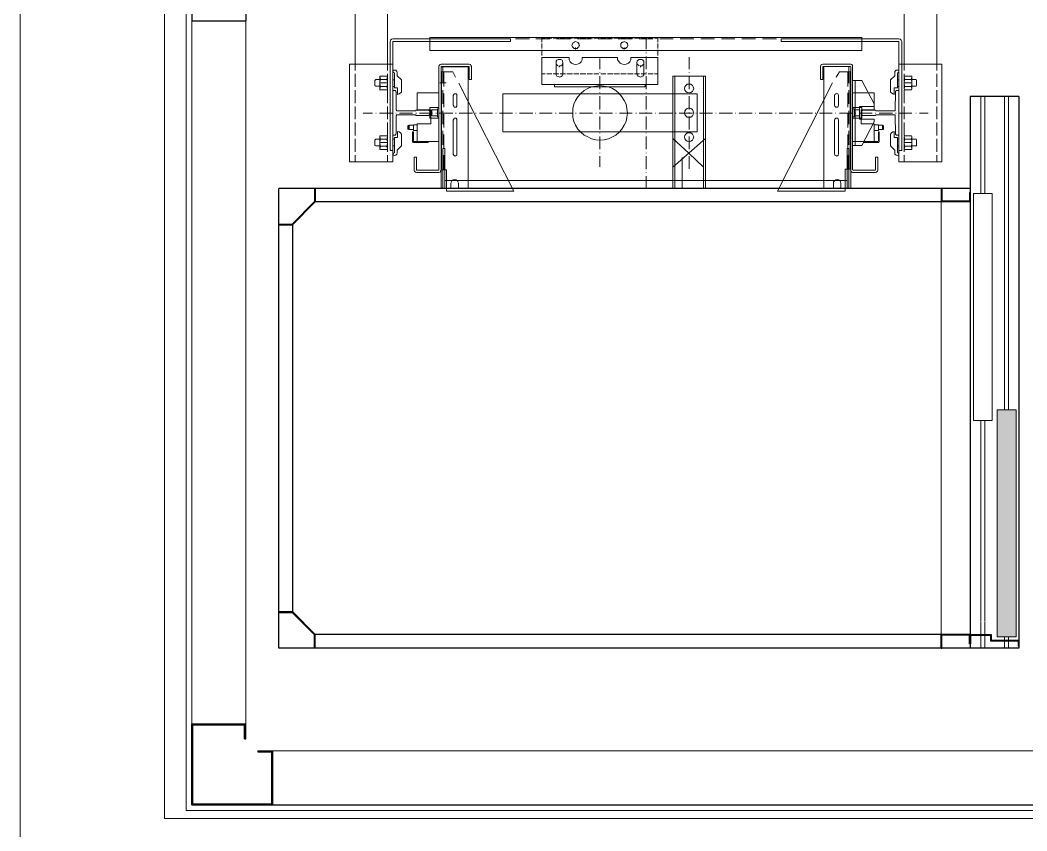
# Model space of a CAD drawing. Header units: millimetres. Extents: x 2641 to 2879, y 1208 to 1302.
# Drawn here: x 2771.039 to 2772.902, y 1277.672 to 1279.171 of the extents above; entities that cross this region are included whole.
import ezdxf

# ---------------------------------------------------------------- set-up
doc = ezdxf.new("R2010")
doc.units = ezdxf.units.MM
doc.linetypes.add('HIDDEN', pattern=[0.375, 0.25, -0.125])
for name, color, linetype, lineweight in [('2COTA', 1, 'Continuous', 9), ('2H', 1, 'HIDDEN', 15), ('3', 1, 'Continuous', 25), ('AR-ESQ-VT1', 1, 'Continuous', 9), ('P', 1, 'Continuous', 18)]:
    doc.layers.add(name, color=color, linetype=linetype, lineweight=lineweight)
for name, color, linetype in [('47', 1, 'Continuous'), ('AR-ELV', 2, 'Continuous'), ('PAREDE', 1, 'Continuous')]:
    doc.layers.add(name, color=color, linetype=linetype)

msp = doc.modelspace()

# ---------------------------------------------------------------- hatches: boundary and pattern name
at = {"layer": '2COTA', "lineweight": 9, "ltscale": 35}
msp.add_hatch(color=256, dxfattribs=at).paths.add_polyline_path([(2772.8816, 1278.4505), (2772.8466, 1278.4505), (2772.8466, 1278.0305), (2772.8816, 1278.0305)])

# ---------------------------------------------------------------- linework, layer by layer
at = {"layer": '2COTA'}
msp.add_line((2771.0393, 1280.2763), (2771.0393, 1277.1348), dxfattribs=at)
at = {"layer": '2COTA', "ltscale": 35}
for p, q in [((2772.8165, 1278.8505), (2772.8165, 1279.0298)), ((2772.8236, 1278.8505), (2772.8236, 1279.0298)), ((2772.8604, 1278.4505), (2772.8604, 1279.0298)), ((2772.8675, 1278.4505), (2772.8675, 1279.0298)), ((2772.8377, 1278.8505), (2772.8027, 1278.8505)), ((2772.8816, 1278.4505), (2772.8466, 1278.4505)), ((2772.8816, 1278.4505), (2772.8466, 1278.4505)), ((2772.8816, 1278.4505), (2772.8466, 1278.4505)), ((2772.8377, 1278.4305), (2772.8027, 1278.4305)), ((2772.8165, 1278.0598), (2772.8165, 1278.4305)), ((2772.8236, 1278.0598), (2772.8236, 1278.4305)), ((2772.8165, 1278.0098), (2772.8165, 1278.0585)), ((2772.8236, 1278.0098), (2772.8236, 1278.0585)), ((2772.8165, 1278.0243), (2772.8165, 1278.0305)), ((2772.8236, 1278.0243), (2772.8236, 1278.0305)), ((2772.8816, 1278.0305), (2772.8466, 1278.0305)), ((2772.8604, 1278.0098), (2772.8604, 1278.0305)), ((2772.8604, 1278.0243), (2772.8604, 1278.0305)), ((2772.8675, 1278.0098), (2772.8675, 1278.0305)), ((2772.8675, 1278.0243), (2772.8675, 1278.0305))]:
    msp.add_line(p, q, dxfattribs=at)
at = {"layer": '2COTA', "linetype": 'Continuous'}
for p, q in [((2772.8027, 1278.8505), (2772.8027, 1278.4305)), ((2772.8377, 1278.8505), (2772.8377, 1278.4305)), ((2772.8466, 1278.4505), (2772.8466, 1278.0305)), ((2772.8816, 1278.4505), (2772.8816, 1278.0305))]:
    msp.add_line(p, q, dxfattribs=at)
at = {"layer": '2COTA', "lineweight": 9, "ltscale": 35}
msp.add_line((2772.7429, 1278.0348), (2772.7429, 1278.8348), dxfattribs=at)
at = {"layer": '2COTA', "ltscale": 0.5}
msp.add_line((2772.7966, 1278.5209), (2772.7966, 1278.2359), dxfattribs=at)
at = {"layer": '2H', "lineweight": 9, "ltscale": 20}
for p, q in [((2771.3066, 1277.6948), (2771.3066, 1279.3448)), ((2773.1066, 1277.6948), (2771.3066, 1277.6948))]:
    msp.add_line(p, q, dxfattribs=at)
at = {"layer": '3'}
for p, q in [((2771.5841, 1278.8598), (2771.5841, 1278.8353)), ((2771.5853, 1278.8598), (2771.5853, 1278.8348)), ((2772.7429, 1278.8598), (2772.7429, 1278.8348)), ((2772.7429, 1278.8598), (2772.7442, 1278.8598)), ((2772.7429, 1278.8598), (2772.7442, 1278.8598)), ((2772.7442, 1278.8598), (2772.7442, 1278.836)), ((2772.7966, 1278.8519), (2772.7953, 1278.8519)), ((2772.7966, 1278.8348), (2772.7429, 1278.8348)), ((2772.7953, 1278.836), (2772.7442, 1278.836)), ((2772.7703, 1278.8348), (2772.7453, 1278.8348)), ((2772.7703, 1278.8348), (2772.7453, 1278.8348)), ((2771.5179, 1278.7923), (2771.5179, 1278.7936)), ((2771.5179, 1278.7923), (2771.5179, 1278.7936)), ((2771.5179, 1278.7936), (2771.5424, 1278.7936)), ((2771.5179, 1278.7936), (2771.5424, 1278.7936)), ((2771.5179, 1278.7923), (2771.5429, 1278.7923)), ((2771.5179, 1278.7923), (2771.5429, 1278.7923)), ((2771.5179, 1278.0772), (2771.5429, 1278.0772)), ((2771.5179, 1278.0772), (2771.5429, 1278.0772)), ((2771.5179, 1278.0759), (2771.5424, 1278.0759)), ((2771.5179, 1278.0759), (2771.5424, 1278.0759)), ((2771.5841, 1278.0098), (2771.5841, 1278.0342)), ((2771.5853, 1278.0098), (2771.5853, 1278.0348)), ((2772.7429, 1278.0098), (2772.7429, 1278.0348)), ((2772.7966, 1278.0348), (2772.7429, 1278.0348)), ((2772.7429, 1278.0348), (2772.7429, 1278.0348)), ((2772.7442, 1278.0098), (2772.7442, 1278.0335)), ((2772.7953, 1278.0335), (2772.7442, 1278.0335)), ((2772.7703, 1278.0348), (2772.7453, 1278.0348)), ((2772.7703, 1278.0348), (2772.7453, 1278.0348)), ((2772.7966, 1278.0348), (2772.8356, 1278.0348)), ((2772.7979, 1278.0335), (2772.8343, 1278.0335)), ((2772.8229, 1278.0348), (2772.8332, 1278.0348)), ((2772.8229, 1278.0348), (2772.8332, 1278.0348)), ((2772.8343, 1278.0335), (2772.8343, 1278.023)), ((2772.8343, 1278.023), (2772.8853, 1278.023)), ((2772.8356, 1278.0348), (2772.8356, 1278.0348)), ((2772.8356, 1278.0348), (2772.8356, 1278.0243)), ((2772.8356, 1278.0243), (2772.8866, 1278.0243)), ((2772.8642, 1278.0243), (2772.8866, 1278.0243)), ((2772.8642, 1278.0243), (2772.8866, 1278.0243)), ((2772.8853, 1278.023), (2772.8853, 1278.0141)), ((2772.8866, 1278.0243), (2772.8866, 1278.0138)), ((2771.5853, 1278.0098), (2771.5841, 1278.0098)), ((2772.7429, 1278.0098), (2772.7442, 1278.0098)), ((2772.7429, 1278.0098), (2772.7442, 1278.0098)), ((2772.7966, 1278.0176), (2772.7953, 1278.0176)), ((2772.7966, 1278.0176), (2772.7979, 1278.0176)), ((2772.8853, 1278.0141), (2772.8866, 1278.0141))]:
    msp.add_line(p, q, dxfattribs=at)
at = {"layer": '3', "ltscale": 0.5}
for p, q in [((2772.7953, 1278.8519), (2772.7953, 1278.836)), ((2772.7966, 1278.8519), (2772.7966, 1278.8348)), ((2772.7953, 1278.0176), (2772.7953, 1278.0335)), ((2772.7966, 1278.0176), (2772.7966, 1278.0348)), ((2772.7966, 1278.0176), (2772.7966, 1278.0348)), ((2772.7979, 1278.0176), (2772.7979, 1278.0335))]:
    msp.add_line(p, q, dxfattribs=at)
at = {"layer": '3', "ltscale": 35}
for p, q in [((2771.5424, 1278.7936), (2771.5841, 1278.8353)), ((2771.5429, 1278.7923), (2771.5853, 1278.8348)), ((2771.5424, 1278.0759), (2771.5841, 1278.0342)), ((2771.5429, 1278.0772), (2771.5853, 1278.0348))]:
    msp.add_line(p, q, dxfattribs=at)
at = {"layer": '47', "lineweight": 25, "ltscale": 35}
for p, q in [((2771.3566, 1279.3198), (2771.3566, 1279.1698)), ((2771.4566, 1279.1973), (2771.4566, 1279.1698)), ((2771.3566, 1277.7198), (2771.3566, 1277.8698)), ((2771.3586, 1277.7218), (2771.3586, 1277.8678)), ((2771.3586, 1277.8678), (2771.4546, 1277.8678)), ((2771.4546, 1277.8422), (2771.4546, 1277.8678)), ((2771.4566, 1277.8422), (2771.4566, 1277.8698)), ((2771.4546, 1277.8422), (2771.4566, 1277.8422)), ((2771.4791, 1277.8198), (2771.4791, 1277.8178)), ((2771.4791, 1277.8198), (2771.5066, 1277.8198)), ((2771.4791, 1277.8178), (2771.5046, 1277.8178)), ((2771.5046, 1277.7218), (2771.5046, 1277.8178)), ((2771.5066, 1277.7198), (2771.5066, 1277.8198)), ((2771.3586, 1277.7218), (2771.5046, 1277.7218)), ((2771.3566, 1277.7198), (2771.5066, 1277.7198))]:
    msp.add_line(p, q, dxfattribs=at)
at = {"layer": '47'}
for p, q in [((2772.8866, 1279.0298), (2772.7966, 1279.0298)), ((2772.7966, 1278.8598), (2771.5179, 1278.8598)), ((2772.7429, 1278.8348), (2771.5853, 1278.8348)), ((2772.7429, 1278.0348), (2771.5853, 1278.0348)), ((2772.7429, 1278.0098), (2771.5179, 1278.0098)), ((2772.7966, 1278.0098), (2772.4979, 1278.0098)), ((2772.8866, 1278.0098), (2772.7966, 1278.0098))]:
    msp.add_line(p, q, dxfattribs=at)
at = {"layer": '47', "ltscale": 0.5}
for p, q in [((2771.5179, 1278.8598), (2771.5179, 1278.8598)), ((2771.5179, 1278.0098), (2771.5179, 1278.0772))]:
    msp.add_line(p, q, dxfattribs=at)
at = {"layer": 'AR-ELV', "lineweight": 13}
for p, q in [((2771.3566, 1279.1698), (2771.3566, 1277.8698)), ((2771.3566, 1279.1698), (2771.3566, 1277.7198)), ((2771.3566, 1279.1698), (2771.3566, 1277.9198)), ((2771.4566, 1279.1698), (2771.4566, 1277.8698)), ((2771.5066, 1277.8198), (2772.9566, 1277.8198)), ((2771.6046, 1277.7198), (2773.1066, 1277.7198))]:
    msp.add_line(p, q, dxfattribs=at)
at = {"layer": 'AR-ELV'}
msp.add_line((2771.5066, 1277.7198), (2773.1066, 1277.7198), dxfattribs=at)
at = {"layer": 'AR-ESQ-VT1'}
for p, q in [((2771.3466, 1277.7098), (2771.3466, 1279.3298)), ((2773.1166, 1277.7098), (2771.3466, 1277.7098))]:
    msp.add_line(p, q, dxfattribs=at)
at = {"layer": 'P', "linetype": 'Continuous'}
for points in [[(2771.659, 1279.0896), (2771.659, 1279.2089)], [(2771.7186, 1279.0896), (2771.7186, 1279.2089)], [(2772.6744, 1279.0896), (2772.6744, 1279.2089)], [(2772.7349, 1279.0896), (2772.7349, 1279.2089)], [(2771.729, 1279.1363), (2771.7264, 1279.1354), (2771.7246, 1279.1337), (2771.7238, 1279.1311)], [(2771.7972, 1279.1363), (2771.729, 1279.1363)], [(2771.9467, 1279.1363), (2771.773, 1279.1363)], [(2772.5966, 1279.1389), (2771.7972, 1279.1389)], [(2771.7972, 1279.1147), (2771.7972, 1279.1389)], [(2771.8283, 1279.1363), (2771.7972, 1279.1363)], [(2771.8672, 1279.1363), (2771.8413, 1279.1363)], [(2771.9044, 1279.1363), (2771.8793, 1279.1363)], [(2771.9433, 1279.1363), (2771.9174, 1279.1363)], [(2771.9467, 1279.1311), (2771.9467, 1279.1363)], [(2771.9813, 1279.1363), (2771.9554, 1279.1363)], [(2772.0193, 1279.1363), (2771.9934, 1279.1363)], [(2772.0046, 1279.1372), (2772.0107, 1279.1372)], [(2772.0046, 1279.1303), (2772.0046, 1279.1372)], [(2772.0133, 1279.1372), (2772.0228, 1279.1372)], [(2772.0254, 1279.1372), (2772.0358, 1279.1372)], [(2772.0574, 1279.1363), (2772.0314, 1279.1363)], [(2772.0383, 1279.1372), (2772.0479, 1279.1372)], [(2772.0504, 1279.1372), (2772.0608, 1279.1372)], [(2772.0634, 1279.1372), (2772.0729, 1279.1372)], [(2772.0954, 1279.1363), (2772.0703, 1279.1363)], [(2772.0755, 1279.1372), (2772.0859, 1279.1372)], [(2772.0885, 1279.1372), (2772.098, 1279.1372)], [(2772.1006, 1279.1372), (2772.1101, 1279.1372)], [(2772.1334, 1279.1363), (2772.1083, 1279.1363)], [(2772.1135, 1279.1372), (2772.123, 1279.1372)], [(2772.1256, 1279.1372), (2772.136, 1279.1372)], [(2772.1377, 1279.1372), (2772.1481, 1279.1372)], [(2772.1714, 1279.1363), (2772.1455, 1279.1363)], [(2772.1507, 1279.1372), (2772.1602, 1279.1372)], [(2772.1628, 1279.1372), (2772.1732, 1279.1372)], [(2772.1758, 1279.1372), (2772.1853, 1279.1372)], [(2772.2095, 1279.1363), (2772.1844, 1279.1363)], [(2772.1879, 1279.1372), (2772.1982, 1279.1372)], [(2772.1974, 1279.1389), (2772.1974, 1279.1173)], [(2772.2008, 1279.1372), (2772.2103, 1279.1372)], [(2772.2129, 1279.1372), (2772.219, 1279.1372)], [(2772.219, 1279.1303), (2772.219, 1279.1372)], [(2772.2475, 1279.1363), (2772.2224, 1279.1363)], [(2772.2855, 1279.1363), (2772.2604, 1279.1363)], [(2772.3235, 1279.1363), (2772.2985, 1279.1363)], [(2772.3616, 1279.1363), (2772.3365, 1279.1363)], [(2772.3996, 1279.1363), (2772.3745, 1279.1363)], [(2772.4385, 1279.1363), (2772.4125, 1279.1363)], [(2772.6208, 1279.1363), (2772.4471, 1279.1363), (2772.4471, 1279.1311)], [(2772.4756, 1279.1363), (2772.4506, 1279.1363)], [(2772.5145, 1279.1363), (2772.4886, 1279.1363)], [(2772.5525, 1279.1363), (2772.5266, 1279.1363)], [(2772.5966, 1279.1363), (2772.5646, 1279.1363)], [(2772.5966, 1279.1147), (2772.5966, 1279.1389)], [(2772.5966, 1279.1363), (2772.6649, 1279.1363)], [(2772.6701, 1279.1311), (2772.6692, 1279.1337), (2772.6675, 1279.1354), (2772.6649, 1279.1363)], [(2771.7238, 1278.9298), (2771.7238, 1279.1311)], [(2771.7298, 1279.1311), (2771.729, 1279.1311), (2771.729, 1279.1303)], [(2771.729, 1278.9298), (2771.729, 1279.1303)], [(2771.9467, 1279.1311), (2771.7298, 1279.1311)], [(2772.0046, 1279.1182), (2772.0046, 1279.1277)], [(2772.0669, 1279.1311), (2772.0643, 1279.1303), (2772.0625, 1279.1294), (2772.0608, 1279.1268), (2772.06, 1279.1242), (2772.0608, 1279.1216), (2772.0625, 1279.1199), (2772.0643, 1279.1182), (2772.0669, 1279.1182), (2772.0695, 1279.1182), (2772.0712, 1279.1199), (2772.0729, 1279.1216), (2772.0738, 1279.1242), (2772.0729, 1279.1268), (2772.0712, 1279.1294), (2772.0695, 1279.1303), (2772.0669, 1279.1311)], [(2772.0617, 1279.1277), (2772.0608, 1279.1268), (2772.06, 1279.1242), (2772.0608, 1279.1216), (2772.0625, 1279.1199), (2772.0643, 1279.1182)], [(2772.0729, 1279.1277), (2772.0712, 1279.1294), (2772.0695, 1279.1303), (2772.0669, 1279.1311), (2772.0643, 1279.1303), (2772.0634, 1279.1294)], [(2772.0669, 1279.1182), (2772.0695, 1279.1182), (2772.0712, 1279.1199), (2772.0729, 1279.1216), (2772.0738, 1279.1242), (2772.0729, 1279.1251)], [(2772.0669, 1279.1164), (2772.0669, 1279.1199)], [(2772.1567, 1279.1311), (2772.1541, 1279.1303), (2772.1524, 1279.1294), (2772.1507, 1279.1268), (2772.1507, 1279.1242), (2772.1507, 1279.1216), (2772.1524, 1279.1199), (2772.1541, 1279.1182), (2772.1567, 1279.1182), (2772.1593, 1279.1182), (2772.1611, 1279.1199), (2772.1628, 1279.1216), (2772.1637, 1279.1242), (2772.1628, 1279.1268), (2772.1611, 1279.1294), (2772.1593, 1279.1303), (2772.1567, 1279.1311)], [(2772.1516, 1279.1277), (2772.1507, 1279.1268), (2772.1507, 1279.1242), (2772.1507, 1279.1216), (2772.1524, 1279.1199), (2772.1541, 1279.1182)], [(2772.1628, 1279.1277), (2772.1611, 1279.1294), (2772.1593, 1279.1303), (2772.1567, 1279.1311), (2772.1541, 1279.1303), (2772.1533, 1279.1294)], [(2772.1567, 1279.1182), (2772.1593, 1279.1182), (2772.1611, 1279.1199), (2772.1628, 1279.1216), (2772.1637, 1279.1242), (2772.1637, 1279.1251)], [(2772.1567, 1279.1164), (2772.1567, 1279.1199)], [(2772.219, 1279.1182), (2772.219, 1279.1277)], [(2772.4471, 1279.1311), (2772.664, 1279.1311)], [(2772.6649, 1279.1303), (2772.6649, 1279.1311), (2772.664, 1279.1311)], [(2772.6649, 1278.9298), (2772.6649, 1279.1303)], [(2772.6701, 1278.9298), (2772.6701, 1279.1311)], [(2772.5966, 1279.1147), (2771.7972, 1279.1147)], [(2772.0046, 1279.1052), (2772.0046, 1279.1156)], [(2772.0046, 1279.0931), (2772.0046, 1279.1026)], [(2772.0046, 1279.1017), (2772.0548, 1279.1017)], [(2772.0046, 1279.0516), (2772.0046, 1279.1017)], [(2772.0548, 1279.1017), (2772.0548, 1279.0974), (2772.0565, 1279.094), (2772.0591, 1279.0914), (2772.0634, 1279.0896), (2772.0669, 1279.0888), (2772.0703, 1279.0896), (2772.0746, 1279.0914), (2772.0772, 1279.094), (2772.079, 1279.0974), (2772.079, 1279.1017)], [(2772.079, 1279.1017), (2772.1446, 1279.1017)], [(2772.1118, 1279.0801), (2772.1118, 1279.1)], [(2772.1446, 1279.1017), (2772.1446, 1279.0974), (2772.1472, 1279.094), (2772.149, 1279.0914), (2772.1533, 1279.0896), (2772.1567, 1279.0888), (2772.1602, 1279.0896), (2772.1645, 1279.0914), (2772.1671, 1279.094), (2772.1688, 1279.0974), (2772.1688, 1279.1017)], [(2772.219, 1279.0516), (2772.219, 1279.1017), (2772.1688, 1279.1017)], [(2772.1974, 1279.1112), (2772.1974, 1279.1095)], [(2772.1974, 1279.1035), (2772.1974, 1279.0801)], [(2772.219, 1279.1052), (2772.219, 1279.1156)], [(2772.219, 1279.0931), (2772.219, 1279.1026)], [(2772.2769, 1279.0801), (2772.2769, 1279.1026)], [(2771.729, 1279.0896), (2771.6486, 1279.0896)], [(2771.6486, 1278.909), (2771.6486, 1279.0896)], [(2771.659, 1279.0896), (2771.659, 1279.0775)], [(2771.7186, 1279.0896), (2771.7186, 1279.0775)], [(2771.729, 1278.909), (2771.729, 1279.0896)], [(2771.818, 1279.0896), (2771.8162, 1279.0888), (2771.8145, 1279.0871), (2771.8137, 1279.0853)], [(2771.8137, 1278.8943), (2771.8137, 1279.0853)], [(2771.818, 1279.0896), (2771.8698, 1279.0896)], [(2771.8188, 1279.0853), (2771.818, 1279.0853), (2771.818, 1279.0845)], [(2771.818, 1279.0845), (2771.818, 1278.8598)], [(2771.818, 1278.8935), (2771.818, 1279.0845)], [(2771.818, 1279.0845), (2771.8681, 1279.0845)], [(2771.8188, 1279.0853), (2771.869, 1279.0853)], [(2771.8214, 1279.0845), (2771.8214, 1279.0542)], [(2771.8681, 1279.0845), (2771.8681, 1278.8598)], [(2771.8698, 1279.0845), (2771.8698, 1279.0853), (2771.869, 1279.0853)], [(2771.8741, 1279.0853), (2771.8733, 1279.0871), (2771.8724, 1279.0888), (2771.8698, 1279.0896)], [(2771.8698, 1279.0611), (2771.8698, 1279.0845)], [(2771.8741, 1279.0611), (2771.8741, 1279.0853)], [(2772.0046, 1279.0801), (2772.0046, 1279.0905)], [(2772.0435, 1279.0922), (2772.0427, 1279.0948), (2772.0418, 1279.0966), (2772.0392, 1279.0983), (2772.0366, 1279.0983), (2772.0349, 1279.0983), (2772.0323, 1279.0966), (2772.0306, 1279.0948), (2772.0306, 1279.0922)], [(2772.0314, 1279.0957), (2772.0306, 1279.0948), (2772.0306, 1279.0922), (2772.0306, 1279.0896), (2772.0323, 1279.0879), (2772.034, 1279.0862)], [(2772.0306, 1279.0922), (2772.0306, 1279.0724)], [(2772.0427, 1279.0957), (2772.0418, 1279.0966), (2772.0392, 1279.0983), (2772.0366, 1279.0983), (2772.0349, 1279.0983), (2772.0332, 1279.0974)], [(2772.0366, 1279.0853), (2772.0392, 1279.0862), (2772.0418, 1279.0879), (2772.0427, 1279.0896), (2772.0435, 1279.0922), (2772.0435, 1279.0922)], [(2772.0366, 1279.0836), (2772.0366, 1279.0871)], [(2772.0435, 1279.0922), (2772.0435, 1279.0715)], [(2772.193, 1279.0922), (2772.193, 1279.0948), (2772.1913, 1279.0966), (2772.1896, 1279.0983), (2772.187, 1279.0983), (2772.1844, 1279.0983), (2772.1827, 1279.0966), (2772.1809, 1279.0948), (2772.1801, 1279.0922)], [(2772.1818, 1279.0957), (2772.1809, 1279.0948), (2772.1801, 1279.0922), (2772.1809, 1279.0896), (2772.1827, 1279.0879), (2772.1844, 1279.0862)], [(2772.1801, 1279.0922), (2772.1801, 1279.0724)], [(2772.1922, 1279.0957), (2772.1913, 1279.0966), (2772.1896, 1279.0983), (2772.187, 1279.0983), (2772.1844, 1279.0983), (2772.1827, 1279.0974)], [(2772.187, 1279.0853), (2772.1896, 1279.0862), (2772.1913, 1279.0879), (2772.193, 1279.0896), (2772.193, 1279.0922), (2772.193, 1279.0922)], [(2772.187, 1279.0836), (2772.187, 1279.0871)], [(2772.193, 1279.0922), (2772.193, 1279.0724)], [(2772.219, 1279.0801), (2772.219, 1279.0905)], [(2772.524, 1279.0896), (2772.5214, 1279.0888), (2772.5206, 1279.0871), (2772.5197, 1279.0853)], [(2772.5197, 1279.0611), (2772.5197, 1279.0853)], [(2772.5759, 1279.0896), (2772.524, 1279.0896)], [(2772.5249, 1279.0853), (2772.524, 1279.0853), (2772.524, 1279.0845)], [(2772.524, 1279.0611), (2772.524, 1279.0845)], [(2772.575, 1279.0853), (2772.5249, 1279.0853)], [(2772.5258, 1279.0845), (2772.5258, 1278.8598)], [(2772.5724, 1279.0845), (2772.5724, 1279.0542)], [(2772.5759, 1279.0845), (2772.575, 1279.0853), (2772.575, 1279.0853)], [(2772.5793, 1279.0853), (2772.5793, 1279.0871), (2772.5776, 1279.0888), (2772.5759, 1279.0896)], [(2772.5759, 1279.0845), (2772.5759, 1278.8598)], [(2772.5759, 1278.8935), (2772.5759, 1279.0845)], [(2772.5793, 1278.8943), (2772.5793, 1279.0853)], [(2772.6649, 1279.0896), (2772.7444, 1279.0896)], [(2772.6649, 1278.909), (2772.6649, 1279.0896)], [(2772.6744, 1279.0896), (2772.6744, 1279.0775)], [(2772.7349, 1279.0896), (2772.7349, 1279.0775)], [(2772.7444, 1278.909), (2772.7444, 1279.0896)], [(2771.659, 1279.0715), (2771.659, 1279.0473)], [(2771.7056, 1279.0672), (2771.7048, 1279.0672), (2771.7048, 1279.0663)], [(2771.7048, 1279.043), (2771.7048, 1279.0663)], [(2771.7048, 1279.0663), (2771.7056, 1279.0611)], [(2771.7177, 1279.0611), (2771.7186, 1279.0663), (2771.7186, 1279.0672), (2771.7177, 1279.0672), (2771.7056, 1279.0672)], [(2771.7186, 1279.0663), (2771.7186, 1279.0672), (2771.7177, 1279.0672)], [(2771.7186, 1279.0715), (2771.7186, 1279.0473)], [(2771.7186, 1279.043), (2771.7186, 1279.0663)], [(2771.7316, 1279.0784), (2771.7298, 1279.0784), (2771.729, 1279.0758), (2771.7298, 1279.0741), (2771.7316, 1279.0732)], [(2771.7367, 1279.0732), (2771.7359, 1279.0758), (2771.7341, 1279.0784), (2771.7316, 1279.0784)], [(2771.7316, 1279.0732), (2771.7316, 1279.0456)], [(2771.7367, 1279.068), (2771.7367, 1279.0732)], [(2771.7367, 1279.068), (2771.7445, 1279.0603)], [(2771.8188, 1278.8943), (2771.8188, 1279.075)], [(2771.8396, 1279.075), (2771.8188, 1279.075)], [(2771.8232, 1279.0482), (2771.8232, 1279.075)], [(2771.8396, 1279.075), (2771.8448, 1279.0654)], [(2772.0046, 1279.0715), (2772.0046, 1279.0784)], [(2772.0046, 1279.0715), (2772.0107, 1279.0715)], [(2772.0133, 1279.0715), (2772.0228, 1279.0715)], [(2772.0254, 1279.0715), (2772.0358, 1279.0715)], [(2772.0306, 1279.0724), (2772.0306, 1279.0698), (2772.0323, 1279.0672), (2772.0349, 1279.0663), (2772.0375, 1279.0654), (2772.0401, 1279.0663), (2772.0418, 1279.068), (2772.0435, 1279.0706), (2772.0435, 1279.0724)], [(2772.0383, 1279.0715), (2772.0479, 1279.0715)], [(2772.0504, 1279.0715), (2772.0608, 1279.0715)], [(2772.0634, 1279.0715), (2772.0729, 1279.0715)], [(2772.0755, 1279.0715), (2772.0859, 1279.0715)], [(2772.0885, 1279.0715), (2772.098, 1279.0715)], [(2772.1006, 1279.0715), (2772.1101, 1279.0715)], [(2772.1118, 1279.0732), (2772.1118, 1279.0741)], [(2772.1118, 1279.043), (2772.1118, 1279.0672)], [(2772.1135, 1279.0715), (2772.123, 1279.0715)], [(2772.1256, 1279.0715), (2772.136, 1279.0715)], [(2772.1377, 1279.0715), (2772.1481, 1279.0715)], [(2772.1507, 1279.0715), (2772.1602, 1279.0715)], [(2772.1628, 1279.0715), (2772.1732, 1279.0715)], [(2772.1758, 1279.0715), (2772.1853, 1279.0715)], [(2772.1801, 1279.0724), (2772.1809, 1279.0698), (2772.1827, 1279.0672), (2772.1844, 1279.0663), (2772.187, 1279.0654), (2772.1896, 1279.0663), (2772.1913, 1279.0672), (2772.193, 1279.0698), (2772.193, 1279.0724)], [(2772.1879, 1279.0715), (2772.1982, 1279.0715)], [(2772.1974, 1279.0741), (2772.1974, 1279.0732)], [(2772.1974, 1279.0672), (2772.1974, 1279.043)], [(2772.2008, 1279.0715), (2772.2103, 1279.0715)], [(2772.2129, 1279.0715), (2772.219, 1279.0715)], [(2772.219, 1279.0715), (2772.219, 1279.0784)], [(2772.2466, 1279.0672), (2772.2466, 1278.8788)], [(2772.2466, 1279.0672), (2772.3071, 1279.0672)], [(2772.2501, 1279.0672), (2772.2501, 1278.9159)], [(2772.2769, 1279.0732), (2772.2769, 1279.0741)], [(2772.2769, 1279.043), (2772.2769, 1279.0672)], [(2772.3037, 1279.0672), (2772.3037, 1278.9643)], [(2772.3071, 1279.0672), (2772.3071, 1278.8598)], [(2772.3071, 1279.0672), (2772.3071, 1278.8788)], [(2772.5551, 1279.075), (2772.5491, 1279.0654)], [(2772.5551, 1279.075), (2772.575, 1279.075)], [(2772.5707, 1279.0482), (2772.5707, 1279.075)], [(2772.575, 1278.8952), (2772.575, 1279.075)], [(2772.6571, 1279.068), (2772.6493, 1279.0603)], [(2772.6623, 1279.0732), (2772.664, 1279.0741), (2772.6649, 1279.0758), (2772.664, 1279.0784), (2772.6623, 1279.0784), (2772.6597, 1279.0784), (2772.6571, 1279.0758), (2772.6571, 1279.0732)], [(2772.6571, 1279.068), (2772.6571, 1279.0732)], [(2772.6623, 1279.0732), (2772.6623, 1279.0456)], [(2772.6744, 1279.0715), (2772.6744, 1279.0473)], [(2772.6761, 1279.0672), (2772.6753, 1279.0672), (2772.6744, 1279.0663)], [(2772.6761, 1279.0672), (2772.6753, 1279.0672), (2772.6744, 1279.0663)], [(2772.6744, 1279.043), (2772.6744, 1279.0663)], [(2772.6744, 1279.0663), (2772.6761, 1279.0611)], [(2772.6761, 1279.0672), (2772.6882, 1279.0672)], [(2772.6882, 1279.0611), (2772.6891, 1279.0663), (2772.6882, 1279.0672), (2772.6882, 1279.0672)], [(2772.6891, 1279.043), (2772.6891, 1279.0663)], [(2772.7349, 1279.0715), (2772.7349, 1279.0473)], [(2771.697, 1279.0611), (2771.6953, 1279.0594)], [(2771.6953, 1279.0594), (2771.6953, 1279.0499)], [(2771.6953, 1279.0499), (2771.697, 1279.049)], [(2771.697, 1279.0611), (2771.7048, 1279.0611)], [(2771.697, 1279.049), (2771.7048, 1279.049)], [(2771.7056, 1279.0611), (2771.7048, 1279.0568), (2771.7048, 1279.0525), (2771.7056, 1279.0482)], [(2771.7186, 1279.0551), (2771.7048, 1279.0551)], [(2771.7056, 1279.0482), (2771.7048, 1279.043)], [(2771.7177, 1279.0611), (2771.7056, 1279.0611)], [(2771.7177, 1279.0482), (2771.7056, 1279.0482)], [(2771.7177, 1279.0482), (2771.7186, 1279.0525), (2771.7186, 1279.0568), (2771.7177, 1279.0611)], [(2771.7186, 1279.043), (2771.7177, 1279.0482)], [(2771.729, 1279.0603), (2771.7316, 1279.0603)], [(2771.729, 1279.0482), (2771.7316, 1279.0482)], [(2771.7316, 1279.0456), (2771.7376, 1279.0456)], [(2771.7376, 1279.0335), (2771.7402, 1279.0343), (2771.7428, 1279.0361), (2771.7445, 1279.0378), (2771.7445, 1279.0603)], [(2771.7376, 1279.0456), (2771.7376, 1279.0335)], [(2771.8154, 1279.0551), (2771.8275, 1279.0551)], [(2771.8508, 1279.0542), (2771.9528, 1278.8546)], [(2771.8698, 1279.0611), (2771.8741, 1279.0611)], [(2772.0046, 1279.0516), (2772.219, 1279.0516)], [(2772.028, 1279.0473), (2772.028, 1279.0516)], [(2772.028, 1279.0473), (2772.1956, 1279.0473)], [(2772.1118, 1279.0499), (2772.104, 1279.049), (2772.0962, 1279.0473), (2772.0893, 1279.0447), (2772.0824, 1279.0404), (2772.0764, 1279.0352), (2772.0712, 1279.0292), (2772.0669, 1279.0222), (2772.0634, 1279.0153), (2772.0617, 1279.0075), (2772.0617, 1278.9989), (2772.0617, 1278.9911), (2772.0634, 1278.9833), (2772.0669, 1278.9764), (2772.0712, 1278.9695), (2772.0764, 1278.9635), (2772.0824, 1278.9583), (2772.0893, 1278.9548), (2772.0962, 1278.9514), (2772.104, 1278.9496), (2772.1118, 1278.9488), (2772.1196, 1278.9496), (2772.1274, 1278.9514), (2772.1351, 1278.9548), (2772.1412, 1278.9583), (2772.1472, 1278.9635), (2772.1524, 1278.9695), (2772.1567, 1278.9764), (2772.1602, 1278.9833), (2772.1619, 1278.9911), (2772.1628, 1278.9989), (2772.1619, 1279.0075), (2772.1602, 1279.0153), (2772.1567, 1279.0222), (2772.1524, 1279.0292), (2772.1472, 1279.0352), (2772.1412, 1279.0404), (2772.1351, 1279.0447), (2772.1274, 1279.0473), (2772.1196, 1279.049), (2772.1118, 1279.0499)], [(2772.1956, 1279.0473), (2772.1956, 1279.0516)], [(2772.2769, 1279.0525), (2772.2734, 1279.0525), (2772.2708, 1279.0499), (2772.2691, 1279.0473), (2772.2682, 1279.0447), (2772.2691, 1279.0412), (2772.2708, 1279.0387), (2772.2734, 1279.0369), (2772.2769, 1279.0361), (2772.2803, 1279.0369), (2772.2829, 1279.0387), (2772.2846, 1279.0412), (2772.2855, 1279.0447), (2772.2846, 1279.0473), (2772.2829, 1279.0499), (2772.2803, 1279.0525), (2772.2769, 1279.0525), (2772.2734, 1279.0525), (2772.2708, 1279.0499), (2772.2691, 1279.0473), (2772.2682, 1279.0447), (2772.2691, 1279.0412), (2772.2708, 1279.0387), (2772.2734, 1279.0369), (2772.2769, 1279.0361), (2772.2803, 1279.0369), (2772.2829, 1279.0387), (2772.2846, 1279.0412), (2772.2855, 1279.0447), (2772.2846, 1279.0473), (2772.2829, 1279.0499), (2772.2803, 1279.0525), (2772.2769, 1279.0525)], [(2772.5655, 1278.8546), (2772.4402, 1278.8546), (2772.5422, 1279.0551)], [(2772.524, 1279.0611), (2772.5197, 1279.0611)], [(2772.5793, 1279.0594), (2772.5793, 1278.9393)], [(2772.6191, 1279.0162), (2772.5966, 1279.0594), (2772.5793, 1279.0594)], [(2772.5966, 1279.0594), (2772.5793, 1279.0594)], [(2772.5837, 1279.0594), (2772.5837, 1278.9393)], [(2772.6493, 1279.0378), (2772.6493, 1279.0603)], [(2772.6562, 1279.0456), (2772.6562, 1279.0335)], [(2772.6623, 1279.0456), (2772.6562, 1279.0456)], [(2772.6649, 1279.0603), (2772.6623, 1279.0603)], [(2772.6649, 1279.0482), (2772.6623, 1279.0482)], [(2772.6761, 1279.0611), (2772.6744, 1279.0568), (2772.6744, 1279.0525), (2772.6761, 1279.0482)], [(2772.6744, 1279.0551), (2772.6891, 1279.0551)], [(2772.6761, 1279.0482), (2772.6744, 1279.043)], [(2772.6761, 1279.0611), (2772.6882, 1279.0611)], [(2772.6761, 1279.0482), (2772.6882, 1279.0482)], [(2772.6882, 1279.0482), (2772.6891, 1279.0525), (2772.6891, 1279.0568), (2772.6882, 1279.0611)], [(2772.6891, 1279.043), (2772.6882, 1279.0482)], [(2772.6969, 1279.0611), (2772.6891, 1279.0611)], [(2772.6969, 1279.049), (2772.6891, 1279.049)], [(2772.6969, 1279.0611), (2772.6977, 1279.0594)], [(2772.6977, 1279.0499), (2772.6969, 1279.049)], [(2772.6977, 1279.0594), (2772.6977, 1279.0499)], [(2771.659, 1279.0412), (2771.659, 1279.0171)], [(2771.7048, 1279.043), (2771.7048, 1279.0421), (2771.7056, 1279.0421)], [(2771.7177, 1279.0421), (2771.7056, 1279.0421)], [(2771.7177, 1279.0421), (2771.7186, 1279.0421), (2771.7186, 1279.043)], [(2771.7186, 1279.0412), (2771.7186, 1279.0171)], [(2771.729, 1278.9583), (2771.729, 1279.0404)], [(2771.735, 1279.0378), (2771.7341, 1279.0395), (2771.7333, 1279.0404), (2771.7316, 1279.0404), (2771.729, 1279.0404)], [(2771.735, 1279.0378), (2771.735, 1279.005)], [(2771.7739, 1279.0361), (2771.8137, 1279.0361)], [(2771.7739, 1279.005), (2771.7739, 1279.0361)], [(2771.8137, 1278.9462), (2771.8137, 1279.0361)], [(2771.8214, 1279.0412), (2771.8214, 1279.0162)], [(2771.8232, 1279.0101), (2771.8232, 1279.0352)], [(2771.8474, 1279.0317), (2771.8474, 1279.0335), (2771.8456, 1279.0343), (2771.8439, 1279.0343), (2771.8422, 1279.0343), (2771.8413, 1279.0335), (2771.8404, 1279.0317)], [(2771.8404, 1279.0136), (2771.8404, 1279.0317)], [(2771.8474, 1279.0136), (2771.8474, 1279.0317)], [(2772.2916, 1279.0343), (2771.932, 1279.0343)], [(2771.932, 1279.0343), (2771.932, 1278.9643)], [(2772.1118, 1279.0361), (2772.1118, 1279.0369)], [(2772.1118, 1279.0058), (2772.1118, 1279.03)], [(2772.1974, 1279.0369), (2772.1974, 1279.0361)], [(2772.1974, 1279.03), (2772.1974, 1279.0058)], [(2772.2769, 1279.0361), (2772.2769, 1279.0369)], [(2772.2769, 1279.0058), (2772.2769, 1279.03)], [(2772.2916, 1279.0343), (2772.2916, 1278.9643)], [(2772.5534, 1279.0317), (2772.5525, 1279.0335), (2772.5517, 1279.0343), (2772.55, 1279.0352), (2772.5482, 1279.0343), (2772.5465, 1279.0335), (2772.5456, 1279.0317)], [(2772.5456, 1279.0317), (2772.5456, 1279.0136), (2772.5465, 1279.0119), (2772.5482, 1279.0101), (2772.55, 1279.0101), (2772.5517, 1279.0101), (2772.5525, 1279.0119), (2772.5534, 1279.0136)], [(2772.5534, 1279.0136), (2772.5534, 1279.0317)], [(2772.5707, 1279.0101), (2772.5707, 1279.0361)], [(2772.5724, 1279.0412), (2772.5724, 1279.0162)], [(2772.5793, 1278.9462), (2772.5793, 1279.0361)], [(2772.6191, 1279.0361), (2772.5793, 1279.0361)], [(2772.6191, 1279.005), (2772.6191, 1279.0361)], [(2772.6493, 1279.0378), (2772.6511, 1279.0361), (2772.6537, 1279.0343), (2772.6562, 1279.0335)], [(2772.6588, 1279.0378), (2772.658, 1279.005)], [(2772.6614, 1279.0404), (2772.6606, 1279.0404), (2772.6588, 1279.0395), (2772.6588, 1279.0378)], [(2772.6649, 1279.0404), (2772.6614, 1279.0404)], [(2772.6649, 1278.9583), (2772.6649, 1279.0404)], [(2772.6744, 1279.043), (2772.6753, 1279.0421), (2772.6761, 1279.0421), (2772.6882, 1279.0421)], [(2772.6744, 1279.0412), (2772.6744, 1279.0171)], [(2772.6882, 1279.0421), (2772.6882, 1279.0421), (2772.6891, 1279.043)], [(2772.7349, 1279.0412), (2772.7349, 1279.0171)], [(2771.659, 1279.011), (2771.659, 1278.9877)], [(2771.7186, 1279.011), (2771.7186, 1278.9877)], [(2771.7972, 1278.9894), (2771.7972, 1279.0093)], [(2771.8137, 1278.9894), (2771.8137, 1279.0093), (2771.7972, 1279.0093)], [(2771.8137, 1279.0067), (2771.8111, 1279.0067), (2771.8111, 1278.992)], [(2771.8404, 1279.0136), (2771.8413, 1279.0119), (2771.8422, 1279.0101), (2771.8439, 1279.0101), (2771.8456, 1279.0101), (2771.8474, 1279.0119), (2771.8474, 1279.0136)], [(2772.2769, 1279.0084), (2772.2734, 1279.0075), (2772.2708, 1279.0058), (2772.2691, 1279.0024), (2772.2682, 1278.9989), (2772.2691, 1278.9963), (2772.2708, 1278.9937), (2772.2734, 1278.9911), (2772.2769, 1278.9911), (2772.2803, 1278.9911), (2772.2829, 1278.9937), (2772.2846, 1278.9963), (2772.2855, 1278.9989), (2772.2846, 1279.0024), (2772.2829, 1279.0058), (2772.2803, 1279.0075), (2772.2769, 1279.0084), (2772.2734, 1279.0075), (2772.2708, 1279.0058), (2772.2691, 1279.0024), (2772.2682, 1278.9989), (2772.2691, 1278.9963), (2772.2708, 1278.9937), (2772.2734, 1278.9911), (2772.2769, 1278.9911), (2772.2803, 1278.9911), (2772.2829, 1278.9937), (2772.2846, 1278.9963), (2772.2855, 1278.9989), (2772.2846, 1279.0024), (2772.2829, 1279.0058), (2772.2803, 1279.0075), (2772.2769, 1279.0084)], [(2772.5793, 1278.9894), (2772.5793, 1279.0093)], [(2772.5966, 1279.0093), (2772.5793, 1279.0093)], [(2772.5793, 1279.0067), (2772.5819, 1279.0067), (2772.5819, 1278.992)], [(2772.5923, 1279.011), (2772.5923, 1278.9877)], [(2772.6191, 1279.011), (2772.5923, 1279.011)], [(2772.5966, 1278.9894), (2772.5966, 1279.0093)], [(2772.6191, 1279.011), (2772.6191, 1279.0162)], [(2772.6744, 1279.011), (2772.6744, 1278.9877)], [(2772.7349, 1279.011), (2772.7349, 1278.9877)], [(2771.6909, 1278.9989), (2771.6737, 1278.9989)], [(2771.6979, 1278.9989), (2771.697, 1278.9989)], [(2771.7281, 1278.9989), (2771.7039, 1278.9989)], [(2771.735, 1278.9989), (2771.7341, 1278.9989)], [(2771.735, 1279.005), (2771.7359, 1279.0032), (2771.7367, 1279.0032)], [(2771.7367, 1278.9954), (2771.7359, 1278.9954), (2771.735, 1278.9937)], [(2771.735, 1278.9609), (2771.735, 1278.9937)], [(2771.7367, 1279.0032), (2771.7713, 1279.0032)], [(2771.7367, 1278.9954), (2771.7713, 1278.9954)], [(2771.7653, 1278.9989), (2771.7411, 1278.9989)], [(2771.7713, 1279.0041), (2771.7946, 1279.0041)], [(2771.7713, 1279.0032), (2771.7713, 1279.0032), (2771.7713, 1279.0041)], [(2771.7722, 1278.9989), (2771.7713, 1278.9989)], [(2771.7713, 1278.9946), (2771.7713, 1278.9954), (2771.7713, 1278.9954)], [(2771.7713, 1278.9946), (2771.7946, 1278.9946)], [(2771.7739, 1279.005), (2771.799, 1279.005)], [(2771.8024, 1278.9989), (2771.7782, 1278.9989)], [(2771.7946, 1278.9946), (2771.7964, 1278.9954), (2771.7972, 1278.9972), (2771.7972, 1279.0015), (2771.7964, 1279.0032), (2771.7946, 1279.0041)], [(2771.7972, 1278.9894), (2771.8137, 1278.9894)], [(2771.799, 1278.979), (2771.799, 1279.005)], [(2771.8111, 1279.005), (2771.8007, 1279.005), (2771.8007, 1278.9937)], [(2771.8111, 1278.9937), (2771.8007, 1278.9937)], [(2771.8093, 1278.9989), (2771.8085, 1278.9989)], [(2771.8137, 1278.992), (2771.8111, 1278.992)], [(2771.8396, 1278.9989), (2771.8145, 1278.9989)], [(2771.8214, 1279.0032), (2771.8214, 1278.9782)], [(2771.8232, 1278.9721), (2771.8232, 1278.9972)], [(2771.8474, 1278.9859), (2771.8474, 1278.9877), (2771.8456, 1278.9894), (2771.8439, 1278.9894), (2771.8422, 1278.9894), (2771.8413, 1278.9877), (2771.8404, 1278.9859)], [(2771.8456, 1278.9989), (2771.8448, 1278.9989)], [(2771.8759, 1278.9989), (2771.8517, 1278.9989)], [(2771.8828, 1278.9989), (2771.8819, 1278.9989)], [(2771.913, 1278.9989), (2771.8888, 1278.9989)], [(2771.92, 1278.9989), (2771.9191, 1278.9989)], [(2771.9502, 1278.9989), (2771.926, 1278.9989)], [(2771.9571, 1278.9989), (2771.9562, 1278.9989)], [(2771.9874, 1278.9989), (2771.9632, 1278.9989)], [(2771.9934, 1278.9989), (2771.9925, 1278.9989)], [(2772.0237, 1278.9989), (2772.0003, 1278.9989)], [(2772.0306, 1278.9989), (2772.0297, 1278.9989)], [(2772.0608, 1278.9989), (2772.0366, 1278.9989)], [(2772.0677, 1278.9989), (2772.0669, 1278.9989)], [(2772.098, 1278.9989), (2772.0738, 1278.9989)], [(2772.1049, 1278.9989), (2772.104, 1278.9989)], [(2772.1351, 1278.9989), (2772.1109, 1278.9989)], [(2772.1118, 1278.9989), (2772.1118, 1278.9998)], [(2772.1118, 1278.9687), (2772.1118, 1278.9929)], [(2772.142, 1278.9989), (2772.1412, 1278.9989)], [(2772.1714, 1278.9989), (2772.1481, 1278.9989)], [(2772.1792, 1278.9989), (2772.1783, 1278.9989)], [(2772.2086, 1278.9989), (2772.1844, 1278.9989)], [(2772.1974, 1278.9998), (2772.1974, 1278.9989)], [(2772.1974, 1278.9929), (2772.1974, 1278.9687)], [(2772.2155, 1278.9989), (2772.2146, 1278.9989)], [(2772.2458, 1278.9989), (2772.2216, 1278.9989)], [(2772.2527, 1278.9989), (2772.2518, 1278.9989)], [(2772.2829, 1278.9989), (2772.2587, 1278.9989)], [(2772.2769, 1278.9989), (2772.2769, 1278.9998)], [(2772.2769, 1278.9687), (2772.2769, 1278.9929)], [(2772.2898, 1278.9989), (2772.289, 1278.9989)], [(2772.3201, 1278.9989), (2772.2959, 1278.9989)], [(2772.327, 1278.9989), (2772.3261, 1278.9989)], [(2772.3572, 1278.9989), (2772.3322, 1278.9989)], [(2772.3633, 1278.9989), (2772.3624, 1278.9989)], [(2772.3935, 1278.9989), (2772.3693, 1278.9989)], [(2772.4004, 1278.9989), (2772.3996, 1278.9989)], [(2772.4307, 1278.9989), (2772.4065, 1278.9989)], [(2772.4376, 1278.9989), (2772.4367, 1278.9989)], [(2772.4679, 1278.9989), (2772.4437, 1278.9989)], [(2772.4748, 1278.9989), (2772.4739, 1278.9989)], [(2772.505, 1278.9989), (2772.4808, 1278.9989)], [(2772.5111, 1278.9989), (2772.5102, 1278.9989)], [(2772.5413, 1278.9989), (2772.518, 1278.9989)], [(2772.5534, 1278.9859), (2772.5525, 1278.9877), (2772.5517, 1278.9894), (2772.55, 1278.9894), (2772.5482, 1278.9894), (2772.5465, 1278.9877), (2772.5456, 1278.9859)], [(2772.5482, 1278.9989), (2772.5474, 1278.9989)], [(2772.5785, 1278.9989), (2772.5551, 1278.9989)], [(2772.5707, 1278.9721), (2772.5707, 1278.998)], [(2772.5724, 1279.0032), (2772.5724, 1278.9782)], [(2772.5793, 1278.992), (2772.5819, 1278.992)], [(2772.5966, 1278.9894), (2772.5793, 1278.9894)], [(2772.5819, 1279.005), (2772.5923, 1279.005), (2772.5923, 1278.9937)], [(2772.5819, 1278.9937), (2772.5923, 1278.9937)], [(2772.5854, 1278.9989), (2772.5845, 1278.9989)], [(2772.6156, 1278.9989), (2772.5914, 1278.9989)], [(2772.6191, 1278.9825), (2772.6191, 1278.9877), (2772.5923, 1278.9877)], [(2772.6191, 1279.005), (2772.5949, 1279.005), (2772.5949, 1278.979)], [(2772.5983, 1279.0041), (2772.5966, 1279.0032), (2772.5966, 1279.0015)], [(2772.5966, 1278.9972), (2772.5966, 1279.0015)], [(2772.5966, 1278.9972), (2772.5966, 1278.9954), (2772.5983, 1278.9946)], [(2772.6217, 1279.0041), (2772.5983, 1279.0041)], [(2772.6217, 1278.9946), (2772.5983, 1278.9946)], [(2772.6217, 1279.0041), (2772.6225, 1279.0032), (2772.6225, 1279.0032)], [(2772.6225, 1278.9989), (2772.6217, 1278.9989)], [(2772.6225, 1278.9954), (2772.6225, 1278.9954), (2772.6217, 1278.9946)], [(2772.6562, 1279.0032), (2772.6225, 1279.0032)], [(2772.6562, 1278.9954), (2772.6225, 1278.9954)], [(2772.6528, 1278.9989), (2772.6286, 1278.9989)], [(2772.6562, 1279.0032), (2772.658, 1279.0032), (2772.658, 1279.005)], [(2772.658, 1278.9937), (2772.658, 1278.9954), (2772.6562, 1278.9954)], [(2772.658, 1278.9937), (2772.6588, 1278.9609), (2772.6588, 1278.96), (2772.6606, 1278.9583), (2772.6614, 1278.9583), (2772.6649, 1278.9583)], [(2772.6597, 1278.9989), (2772.6588, 1278.9989)], [(2772.6891, 1278.9989), (2772.6658, 1278.9989)], [(2772.6969, 1278.9989), (2772.696, 1278.9989)], [(2772.7193, 1278.9989), (2772.7029, 1278.9989)], [(2771.659, 1278.9816), (2771.659, 1278.9574)], [(2771.7186, 1278.9816), (2771.7186, 1278.9574)], [(2771.7566, 1278.9756), (2771.7583, 1278.9764)], [(2771.7566, 1278.9756), (2771.7566, 1278.9695), (2771.7583, 1278.9687)], [(2771.7583, 1278.9687), (2771.7583, 1278.9764)], [(2771.7583, 1278.9756), (2771.7592, 1278.9756)], [(2771.7583, 1278.9695), (2771.7592, 1278.9695)], [(2771.7592, 1278.9764), (2771.767, 1278.9764)], [(2771.7592, 1278.9687), (2771.7592, 1278.9764)], [(2771.7592, 1278.9687), (2771.767, 1278.9687)], [(2771.7739, 1278.9773), (2771.767, 1278.9773), (2771.767, 1278.9669)], [(2771.7739, 1278.979), (2771.799, 1278.979)], [(2771.7739, 1278.979), (2771.7739, 1278.9462)], [(2771.8404, 1278.9229), (2771.8404, 1278.9859)], [(2771.8474, 1278.9229), (2771.8474, 1278.9859)], [(2772.5456, 1278.9237), (2772.5456, 1278.9859)], [(2772.5534, 1278.9237), (2772.5534, 1278.9859)], [(2772.6191, 1278.979), (2772.5949, 1278.979)], [(2772.6191, 1278.9825), (2772.5966, 1278.9393)], [(2772.6191, 1278.979), (2772.6191, 1278.9462)], [(2772.6269, 1278.9773), (2772.6191, 1278.9773)], [(2772.6269, 1278.9669), (2772.6269, 1278.9773)], [(2772.6346, 1278.9764), (2772.6269, 1278.9764)], [(2772.6346, 1278.9687), (2772.6269, 1278.9687)], [(2772.6346, 1278.9687), (2772.6346, 1278.9764)], [(2772.6355, 1278.9756), (2772.6346, 1278.9756)], [(2772.6355, 1278.9695), (2772.6346, 1278.9695)], [(2772.6364, 1278.9756), (2772.6355, 1278.9764)], [(2772.6355, 1278.9687), (2772.6355, 1278.9764)], [(2772.6355, 1278.9687), (2772.6364, 1278.9695), (2772.6364, 1278.9756)], [(2772.6744, 1278.9816), (2772.6744, 1278.9574)], [(2772.7349, 1278.9816), (2772.7349, 1278.9574)], [(2771.659, 1278.9514), (2771.659, 1278.9272)], [(2771.6953, 1278.9488), (2771.697, 1278.9505)], [(2771.697, 1278.9505), (2771.7048, 1278.9505)], [(2771.7056, 1278.9566), (2771.7048, 1278.9566), (2771.7048, 1278.9557)], [(2771.7048, 1278.9557), (2771.7048, 1278.9324)], [(2771.7048, 1278.9557), (2771.7056, 1278.9505)], [(2771.7056, 1278.9505), (2771.7048, 1278.9462), (2771.7048, 1278.9419), (2771.7056, 1278.9375)], [(2771.7186, 1278.9557), (2771.7186, 1278.9566), (2771.7056, 1278.9566)], [(2771.7177, 1278.9505), (2771.7056, 1278.9505)], [(2771.7177, 1278.9505), (2771.7186, 1278.9557)], [(2771.7177, 1278.9375), (2771.7186, 1278.9419), (2771.7186, 1278.9462), (2771.7177, 1278.9505)], [(2771.7186, 1278.9557), (2771.7186, 1278.9324)], [(2771.7186, 1278.9514), (2771.7186, 1278.9272)], [(2771.729, 1278.9583), (2771.7316, 1278.9583)], [(2771.729, 1278.9505), (2771.7316, 1278.9505)], [(2771.7316, 1278.9583), (2771.7333, 1278.9583), (2771.7341, 1278.96), (2771.735, 1278.9609)], [(2771.7316, 1278.9254), (2771.7316, 1278.954)], [(2771.7316, 1278.954), (2771.7376, 1278.954)], [(2771.7445, 1278.96), (2771.7428, 1278.9626), (2771.7402, 1278.9643), (2771.7376, 1278.9652)], [(2771.7376, 1278.954), (2771.7376, 1278.9652)], [(2771.7445, 1278.96), (2771.7445, 1278.9384)], [(2771.7653, 1278.9462), (2771.7653, 1278.9643)], [(2771.7653, 1278.9643), (2771.767, 1278.9643)], [(2771.767, 1278.9669), (2771.7739, 1278.9669)], [(2771.767, 1278.9471), (2771.767, 1278.9643)], [(2771.8214, 1278.9661), (2771.8214, 1278.9401)], [(2771.8232, 1278.9341), (2771.8232, 1278.9592)], [(2772.2916, 1278.9643), (2771.932, 1278.9643)], [(2772.1118, 1278.9617), (2772.1118, 1278.9626)], [(2772.1118, 1278.9324), (2772.1118, 1278.9557)], [(2772.1974, 1278.9626), (2772.1974, 1278.9617)], [(2772.1974, 1278.9557), (2772.1974, 1278.9324)], [(2772.3071, 1278.9522), (2772.2466, 1278.8987)], [(2772.3037, 1278.8987), (2772.276, 1278.9246), (2772.2466, 1278.9522)], [(2772.2769, 1278.9626), (2772.2734, 1278.9626), (2772.2708, 1278.96), (2772.2691, 1278.9574), (2772.2682, 1278.9548), (2772.2691, 1278.9514), (2772.2708, 1278.9488), (2772.2734, 1278.9471), (2772.2769, 1278.9462), (2772.2803, 1278.9471), (2772.2829, 1278.9488), (2772.2846, 1278.9514), (2772.2855, 1278.9548), (2772.2846, 1278.9574), (2772.2829, 1278.96), (2772.2803, 1278.9626), (2772.2769, 1278.9626), (2772.2734, 1278.9626), (2772.2708, 1278.96), (2772.2691, 1278.9574), (2772.2682, 1278.9548), (2772.2691, 1278.9514), (2772.2708, 1278.9488), (2772.2734, 1278.9471), (2772.2769, 1278.9462), (2772.2803, 1278.9471), (2772.2829, 1278.9488), (2772.2846, 1278.9514), (2772.2855, 1278.9548), (2772.2846, 1278.9574), (2772.2829, 1278.96), (2772.2803, 1278.9626), (2772.2769, 1278.9626)], [(2772.2769, 1278.9617), (2772.2769, 1278.9626)], [(2772.2769, 1278.9324), (2772.2769, 1278.9557)], [(2772.3037, 1278.9643), (2772.3037, 1278.8598)], [(2772.5707, 1278.9341), (2772.5707, 1278.9592)], [(2772.5724, 1278.9661), (2772.5724, 1278.9401)], [(2772.6269, 1278.9669), (2772.6191, 1278.9669)], [(2772.6269, 1278.9471), (2772.6269, 1278.9643)], [(2772.6286, 1278.9643), (2772.6269, 1278.9643)], [(2772.6286, 1278.9462), (2772.6286, 1278.9643)], [(2772.6562, 1278.9652), (2772.6537, 1278.9643), (2772.6511, 1278.9626), (2772.6493, 1278.96), (2772.6493, 1278.9384)], [(2772.6562, 1278.954), (2772.6562, 1278.9652)], [(2772.6623, 1278.954), (2772.6562, 1278.954)], [(2772.6623, 1278.9254), (2772.6623, 1278.954)], [(2772.6649, 1278.9505), (2772.6623, 1278.9505)], [(2772.6761, 1278.9566), (2772.6753, 1278.9566), (2772.6744, 1278.9557)], [(2772.6744, 1278.9557), (2772.6744, 1278.9324)], [(2772.6744, 1278.9557), (2772.6761, 1278.9505)], [(2772.6744, 1278.9514), (2772.6744, 1278.9272)], [(2772.6761, 1278.9505), (2772.6744, 1278.9462), (2772.6744, 1278.9419), (2772.6761, 1278.9375)], [(2772.6761, 1278.9566), (2772.6882, 1278.9566)], [(2772.6761, 1278.9505), (2772.6882, 1278.9505)], [(2772.6891, 1278.9557), (2772.6882, 1278.9566), (2772.6882, 1278.9566)], [(2772.6882, 1278.9505), (2772.6891, 1278.9557)], [(2772.6882, 1278.9375), (2772.6891, 1278.9419), (2772.6891, 1278.9462), (2772.6882, 1278.9505)], [(2772.6891, 1278.9557), (2772.6891, 1278.9324)], [(2772.6969, 1278.9505), (2772.6891, 1278.9505)], [(2772.6977, 1278.9488), (2772.6969, 1278.9505)], [(2772.7349, 1278.9514), (2772.7349, 1278.9272)], [(2771.6953, 1278.9393), (2771.6953, 1278.9488)], [(2771.697, 1278.9384), (2771.6953, 1278.9393)], [(2771.697, 1278.9384), (2771.7048, 1278.9384)], [(2771.7186, 1278.9445), (2771.7048, 1278.9445)], [(2771.7056, 1278.9375), (2771.7048, 1278.9324)], [(2771.7048, 1278.9324), (2771.7048, 1278.9315), (2771.7056, 1278.9315)], [(2771.7177, 1278.9375), (2771.7056, 1278.9375)], [(2771.7177, 1278.9315), (2771.7056, 1278.9315)], [(2771.7186, 1278.9324), (2771.7177, 1278.9375)], [(2771.7177, 1278.9315), (2771.7186, 1278.9315), (2771.7186, 1278.9324)], [(2771.7177, 1278.9315), (2771.7186, 1278.9315), (2771.7186, 1278.9324)], [(2771.729, 1278.9384), (2771.7316, 1278.9384)], [(2771.7367, 1278.9306), (2771.7445, 1278.9384)], [(2771.7653, 1278.9462), (2771.7661, 1278.9445), (2771.767, 1278.9445)], [(2771.767, 1278.9471), (2771.767, 1278.9462), (2771.7679, 1278.9462)], [(2771.767, 1278.9445), (2771.7938, 1278.9445)], [(2771.7679, 1278.9462), (2771.8137, 1278.9462)], [(2771.7938, 1278.9445), (2771.7938, 1278.9462)], [(2771.8214, 1278.9332), (2771.8214, 1278.8598)], [(2771.8214, 1278.9332), (2771.8249, 1278.9332)], [(2771.8249, 1278.9332), (2771.8249, 1278.8598)], [(2772.569, 1278.9332), (2772.569, 1278.8598)], [(2772.5724, 1278.9332), (2772.569, 1278.9332)], [(2772.5724, 1278.9332), (2772.5724, 1278.8598)], [(2772.626, 1278.9462), (2772.5793, 1278.9462)], [(2772.5966, 1278.9393), (2772.5793, 1278.9393)], [(2772.5992, 1278.9445), (2772.5992, 1278.9462)], [(2772.6269, 1278.9445), (2772.5992, 1278.9445)], [(2772.626, 1278.9462), (2772.626, 1278.9462), (2772.6269, 1278.9471)], [(2772.6269, 1278.9445), (2772.6277, 1278.9445), (2772.6286, 1278.9462)], [(2772.6571, 1278.9306), (2772.6493, 1278.9384)], [(2772.6649, 1278.9384), (2772.6623, 1278.9384)], [(2772.6744, 1278.9445), (2772.6891, 1278.9445)], [(2772.6761, 1278.9375), (2772.6744, 1278.9324)], [(2772.6744, 1278.9324), (2772.6753, 1278.9315), (2772.6761, 1278.9315), (2772.6882, 1278.9315)], [(2772.6744, 1278.9324), (2772.6753, 1278.9315), (2772.6761, 1278.9315)], [(2772.6761, 1278.9375), (2772.6882, 1278.9375)], [(2772.6891, 1278.9324), (2772.6882, 1278.9375)], [(2772.6882, 1278.9315), (2772.6882, 1278.9315), (2772.6891, 1278.9324)], [(2772.6969, 1278.9384), (2772.6891, 1278.9384)], [(2772.6969, 1278.9384), (2772.6977, 1278.9393)], [(2772.6977, 1278.9393), (2772.6977, 1278.9488)], [(2771.659, 1278.9211), (2771.659, 1278.909)], [(2771.7186, 1278.9211), (2771.7186, 1278.909)], [(2771.7238, 1278.9298), (2771.729, 1278.9298)], [(2771.7316, 1278.9254), (2771.7298, 1278.9246), (2771.729, 1278.9229), (2771.7298, 1278.9211), (2771.7316, 1278.9203), (2771.7341, 1278.9211), (2771.7359, 1278.9229), (2771.7367, 1278.9254)], [(2771.7367, 1278.9306), (2771.7367, 1278.9254)], [(2771.7722, 1278.9177), (2771.7679, 1278.9177), (2771.7679, 1278.8935)], [(2771.7722, 1278.8943), (2771.7722, 1278.9177)], [(2771.8214, 1278.9272), (2771.8214, 1278.9021)], [(2771.8232, 1278.8943), (2771.8232, 1278.9211)], [(2771.8404, 1278.9229), (2771.8413, 1278.9211), (2771.8422, 1278.9203), (2771.8439, 1278.9194), (2771.8456, 1278.9203), (2771.8474, 1278.9211), (2771.8474, 1278.9229)], [(2772.1118, 1278.9246), (2772.1118, 1278.9254)], [(2772.1118, 1278.8995), (2772.1118, 1278.9194)], [(2772.1974, 1278.9254), (2772.1974, 1278.9246)], [(2772.1974, 1278.9194), (2772.1974, 1278.8952)], [(2772.2466, 1278.9133), (2772.2466, 1278.8598)], [(2772.2501, 1278.9159), (2772.2501, 1278.8598)], [(2772.2639, 1278.8615), (2772.2639, 1278.9168)], [(2772.2769, 1278.9246), (2772.2769, 1278.9254)], [(2772.2769, 1278.8961), (2772.2769, 1278.9194)], [(2772.5456, 1278.9237), (2772.5465, 1278.9211), (2772.5482, 1278.9203), (2772.55, 1278.9194), (2772.5517, 1278.9203), (2772.5525, 1278.9211), (2772.5534, 1278.9237)], [(2772.5707, 1278.8952), (2772.5707, 1278.9211)], [(2772.5724, 1278.9272), (2772.5724, 1278.9021)], [(2772.6217, 1278.9177), (2772.626, 1278.9177), (2772.626, 1278.8935)], [(2772.6217, 1278.8943), (2772.6217, 1278.9177)], [(2772.6571, 1278.9306), (2772.6571, 1278.9254)], [(2772.6571, 1278.9254), (2772.6571, 1278.9229), (2772.6597, 1278.9211), (2772.6623, 1278.9203)], [(2772.6623, 1278.9203), (2772.664, 1278.9211), (2772.6649, 1278.9229), (2772.664, 1278.9246), (2772.6623, 1278.9254)], [(2772.6701, 1278.9298), (2772.6649, 1278.9298)], [(2772.6744, 1278.9211), (2772.6744, 1278.909)], [(2772.7349, 1278.9211), (2772.7349, 1278.909)], [(2771.729, 1278.909), (2771.6486, 1278.909)], [(2771.7722, 1278.8943), (2771.7722, 1278.8935), (2771.773, 1278.8935)], [(2771.8128, 1278.8935), (2771.8137, 1278.8935), (2771.8137, 1278.8943)], [(2771.8188, 1278.8943), (2771.8283, 1278.8943)], [(2771.8283, 1278.8546), (2771.8283, 1278.8943)], [(2772.575, 1278.8952), (2772.5655, 1278.8952), (2772.5655, 1278.8546)], [(2772.5793, 1278.8943), (2772.5802, 1278.8935), (2772.5802, 1278.8935)], [(2772.6208, 1278.8935), (2772.6217, 1278.8935), (2772.6217, 1278.8943)], [(2772.6649, 1278.909), (2772.7444, 1278.909)], [(2771.7679, 1278.8935), (2771.7687, 1278.8917), (2771.7704, 1278.89), (2771.7722, 1278.8892)], [(2771.7722, 1278.8892), (2771.8137, 1278.8892)], [(2771.773, 1278.8935), (2771.8128, 1278.8935), (2771.773, 1278.8935)], [(2771.8137, 1278.8892), (2771.8162, 1278.89), (2771.8171, 1278.8917), (2771.818, 1278.8935)], [(2771.8214, 1278.8892), (2771.8214, 1278.8598)], [(2771.85, 1278.8693), (2771.8491, 1278.8719), (2771.8482, 1278.8736), (2771.8456, 1278.8753), (2771.843, 1278.8762), (2771.8404, 1278.8753), (2771.8379, 1278.8736), (2771.837, 1278.8719), (2771.8361, 1278.8693)], [(2772.1974, 1278.8892), (2772.1974, 1278.8883)], [(2772.1974, 1278.8822), (2772.1974, 1278.8598)], [(2772.5577, 1278.8693), (2772.5569, 1278.8719), (2772.556, 1278.8736), (2772.5534, 1278.8753), (2772.5508, 1278.8762), (2772.5482, 1278.8753), (2772.5456, 1278.8736), (2772.5439, 1278.8719), (2772.5439, 1278.8693)], [(2772.5724, 1278.8892), (2772.5724, 1278.8598)], [(2772.5759, 1278.8935), (2772.5759, 1278.8917), (2772.5776, 1278.89), (2772.5793, 1278.8892)], [(2772.6217, 1278.8892), (2772.5793, 1278.8892)], [(2772.6208, 1278.8935), (2772.5802, 1278.8935)], [(2772.6217, 1278.8892), (2772.6234, 1278.89), (2772.6251, 1278.8917), (2772.626, 1278.8935)], [(2772.569, 1278.8745), (2771.8249, 1278.8745)], [(2771.8361, 1278.8598), (2771.8361, 1278.8693)], [(2771.85, 1278.8693), (2771.85, 1278.8598)], [(2772.5439, 1278.8693), (2772.5439, 1278.8598)], [(2772.5577, 1278.8598), (2772.5577, 1278.8693)], [(2771.9528, 1278.8546), (2771.8283, 1278.8546)]]:
    msp.add_lwpolyline(points, dxfattribs=at)
at = {"layer": 'PAREDE', "lineweight": 25, "ltscale": 35}
for p, q in [((2771.3566, 1279.1698), (2771.4566, 1279.1698)), ((2771.5179, 1278.7787), (2771.5179, 1278.8598)), ((2771.5179, 1278.7673), (2771.5179, 1278.7923)), ((2771.5179, 1278.7923), (2771.5429, 1278.7923)), ((2771.5429, 1278.7923), (2771.5429, 1278.0772)), ((2771.5179, 1278.0098), (2771.5179, 1278.7686)), ((2771.5179, 1278.0772), (2771.5429, 1278.0772)), ((2771.3566, 1277.8698), (2771.4566, 1277.8698))]:
    msp.add_line(p, q, dxfattribs=at)
at = {"layer": 'PAREDE', "ltscale": 0.5}
for p, q in [((2772.7966, 1279.0298), (2772.7966, 1278.0098)), ((2772.7966, 1279.0298), (2772.7966, 1278.0098)), ((2772.8866, 1279.0298), (2772.8866, 1278.0098)), ((2772.8866, 1279.0298), (2772.8866, 1278.0098))]:
    msp.add_line(p, q, dxfattribs=at)

doc.saveas('drawing.dxf')
